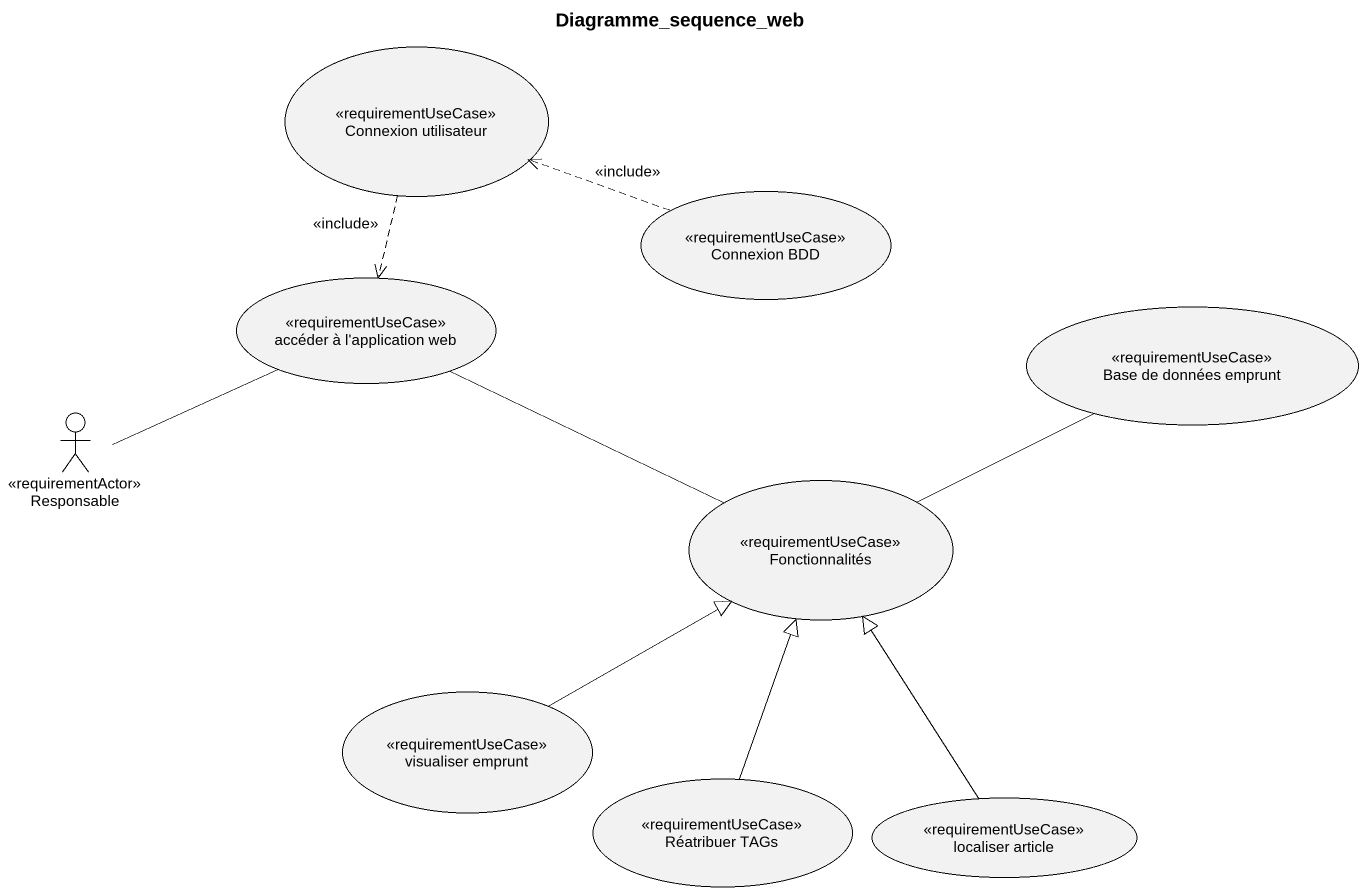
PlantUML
@startuml
title Diagramme_sequence_web
usecase "Connexion utilisateur" as Connexion_utilisateur <<requirementUseCase>>
usecase "Connexion BDD" as Connexion_BDD <<requirementUseCase>>
usecase "accéder à l'application web" as accéder_à_l_application_web <<requirementUseCase>>
usecase "Base de données emprunt" as Base_de_données_emprunt <<requirementUseCase>>
actor Responsable <<requirementActor>>
usecase Fonctionnalités <<requirementUseCase>>
usecase "visualiser emprunt" as visualiser_emprunt <<requirementUseCase>>
usecase "Réatribuer TAGs" as Réatribuer_TAGs <<requirementUseCase>>
usecase "localiser article" as localiser_article <<requirementUseCase>>
Connexion_utilisateur ..> accéder_à_l_application_web : <<include>>
Connexion_BDD .left.> Connexion_utilisateur : <<include>>
accéder_à_l_application_web -right- Fonctionnalités
Base_de_données_emprunt -left- Fonctionnalités
Responsable -right- accéder_à_l_application_web
visualiser_emprunt -right-|> Fonctionnalités
Réatribuer_TAGs -up-|> Fonctionnalités
localiser_article -up-|> Fonctionnalités
@enduml
